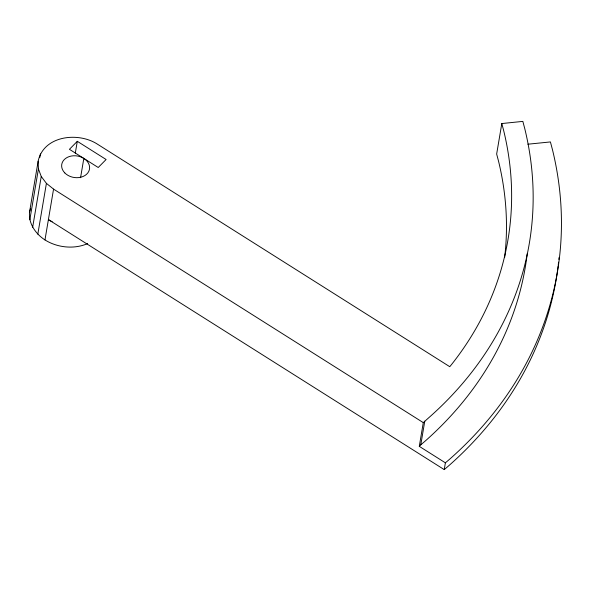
<?xml version="1.0" encoding="UTF-8"?>
<svg xmlns="http://www.w3.org/2000/svg" width="591" height="591" viewBox="0 0 591 591"><rect width="100%" height="100%" fill="white"/><g stroke="black" fill="none" stroke-linecap="round" stroke-linejoin="round"><path stroke-width="0.89" d="M87.645 243.573A37.89 29.284 9.6 0 1 44.968 239.931C35.637 233.903 28.361 223.546 29.55 212.029L38.142 161.21C43.616 135.45 78.5 131.623 97.692 144.33L449.758 366.693L451.509 364.566A438.463 338.813 9.6 0 0 503.687 130.655L501.811 123.549L522.85 121.391L524.823 128.875A460.116 355.546 9.6 0 1 428.948 417.571L423.296 422.631L419.285 446.345L445.385 462.827L444.24 469.609L48.403 219.601A37.89 29.284 9.6 0 0 52.185 221.736M39.804 157.516L40.417 153.889M29.831 219.734L38.43 168.915L38.142 161.21M32.653 227.284L41.244 176.473L38.43 168.915M37.817 234.176L46.408 183.358L41.244 176.473M44.968 239.931L53.559 189.113L46.408 183.358M75.308 153.113L77.303 141.315L106.107 159.504L98.224 167.504L69.428 149.316L77.303 141.315M80.561 177.699L83.826 158.41M419.285 446.345L420.77 444.838L424.781 421.124M501.811 123.549L496.654 154.037L498.531 161.151A438.463 338.813 9.6 0 1 504.648 257.454M29.55 212.029L30.562 208.771M420.77 444.838L424.936 441.285A460.116 355.546 9.6 0 0 527.231 253.657M445.385 462.827L449.877 458.993A492.599 380.648 9.6 0 0 552.526 149.922L550.42 141.936L527.866 144.204M444.24 469.609L448.732 465.767A492.599 380.648 9.6 0 0 558.148 265.81M53.559 189.113L423.296 422.631M559.027 257.573A492.599 380.648 9.6 0 1 558.85 259.405M558.569 262.153A492.599 380.648 9.6 0 1 558.251 264.894M64.774 172.904A14.073 10.874 9.6 0 0 88.709 171.493A14.073 10.874 9.6 0 0 73.402 155.78A14.073 10.874 9.6 0 0 64.774 172.904"/></g></svg>
